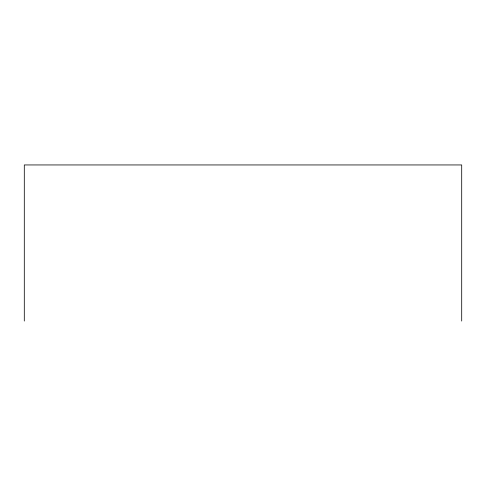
<?xml version="1.0" encoding="UTF-8"?>
<svg xmlns="http://www.w3.org/2000/svg" width="486" height="486" viewBox="0 0 486 486"><rect width="100%" height="100%" fill="white"/><g stroke="black" fill="none" stroke-linecap="round" stroke-linejoin="round"><path stroke-width="0.73" d="M461.7 321.052L461.7 164.948L24.3 164.948L24.3 321.052"/></g></svg>
